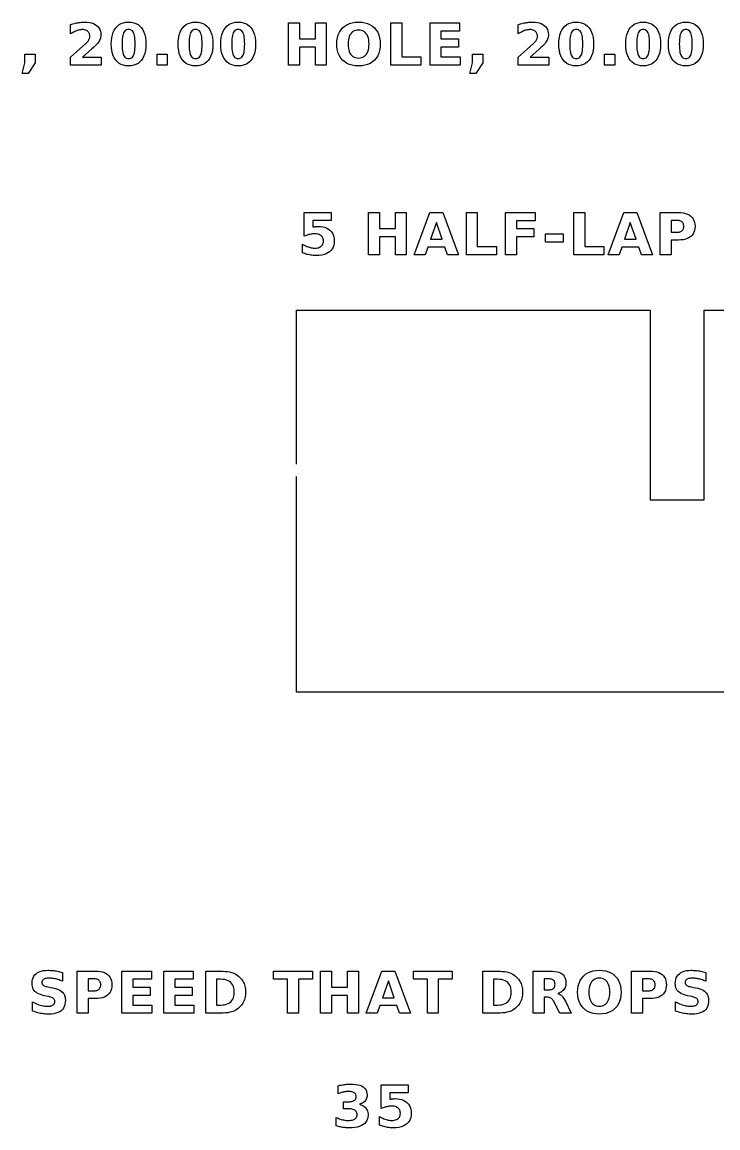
# Model space of a CAD drawing. Header units: millimetres. Extents: x 10 to 256, y 12 to 289.
# Drawn here: x 72.4 to 109.1, y 29 to 87.3 of the extents above; entities that cross this region are included whole.
import ezdxf

# ---------------------------------------------------------------- set-up
doc = ezdxf.new("R2010")
doc.units = ezdxf.units.MM
doc.layers.add('CUT', color=1, linetype='CONTINUOUS')
doc.layers.add('ENGRAVE', color=5, linetype='CONTINUOUS')

msp = doc.modelspace()

# ---------------------------------------------------------------- linework, layer by layer
at = {"layer": 'CUT', "color": 1}
for points in [[(86.925, 63.95), (86.925, 72.075), (105.575, 72.075), (105.575, 62.075), (108.425, 62.075), (108.425, 72.075), (127.075, 72.075), (127.075, 70.9)], [(127.075, 70.25), (127.075, 51.925), (86.925, 51.925), (86.925, 63.3)]]:
    msp.add_lwpolyline(points, dxfattribs=at)
at = {"layer": 'ENGRAVE', "color": 5}
for points in [[(75.8427, 86.1726), (75.8743, 86.205), (75.9027, 86.2372), (75.928, 86.2692), (75.9501, 86.3009), (75.9691, 86.3323), (75.9851, 86.3639), (75.9981, 86.3958), (76.0083, 86.4282), (76.0155, 86.461), (76.0199, 86.4942), (76.0213, 86.5278), (76.0184, 86.5783), (76.0097, 86.6254), (75.9951, 86.6691), (75.9746, 86.7095), (75.9483, 86.7464), (75.9162, 86.7799), (75.8792, 86.8091), (75.8383, 86.833), (75.7936, 86.8515), (75.7451, 86.8648), (75.6927, 86.8728), (75.6364, 86.8754), (75.591, 86.8738), (75.5441, 86.869), (75.4958, 86.861), (75.4461, 86.8499), (75.395, 86.8355), (75.3425, 86.818), (75.2887, 86.7973), (75.2336, 86.7735), (75.1773, 86.7465), (75.1197, 86.7165), (75.0609, 86.6834), (75.0008, 86.6471), (75.0008, 87.1365), (75.0654, 87.157), (75.1296, 87.1759), (75.1937, 87.193), (75.2575, 87.2084), (75.321, 87.2222), (75.3843, 87.2342), (75.4472, 87.2445), (75.5098, 87.2529), (75.5719, 87.2594), (75.6336, 87.2641), (75.6949, 87.2669), (75.7558, 87.2678), (75.8841, 87.2629), (76.0025, 87.2482), (76.1111, 87.2238), (76.2097, 87.1895), (76.2984, 87.1455), (76.3772, 87.0917), (76.4449, 87.0292), (76.5003, 86.959), (76.5434, 86.881), (76.5741, 86.7953), (76.5926, 86.702), (76.5987, 86.6009), (76.5961, 86.5409), (76.5883, 86.4823), (76.5752, 86.425), (76.557, 86.3691), (76.5335, 86.3146), (76.5047, 86.2615), (76.4677, 86.206), (76.419, 86.1447), (76.3589, 86.0774), (76.2873, 86.0042), (76.2041, 85.925), (76.1094, 85.84), (75.6334, 85.4222), (76.6137, 85.4222), (76.6137, 85), (74.9949, 85), (74.9949, 85.4222), (75.808, 86.1399), (75.8427, 86.1726)], [(78.7426, 85.2574), (78.6575, 85.1655), (78.5612, 85.0903), (78.4539, 85.0319), (78.3354, 84.9901), (78.2059, 84.9651), (78.0652, 84.9567), (77.9241, 84.9651), (77.7942, 84.9901), (77.6755, 85.0319), (77.5679, 85.0903), (77.4715, 85.1655), (77.3864, 85.2574), (77.3134, 85.3646), (77.2538, 85.4859), (77.2073, 85.6212), (77.1742, 85.7706), (77.1543, 85.934), (77.1477, 86.1115), (77.1543, 86.2895), (77.1742, 86.4533), (77.2073, 86.6029), (77.2538, 86.7385), (77.3134, 86.8599), (77.3864, 86.9672), (77.4715, 87.059), (77.5679, 87.1342), (77.6755, 87.1926), (77.7942, 87.2344), (77.9241, 87.2594), (78.0652, 87.2678), (78.2059, 87.2594), (78.3354, 87.2344), (78.4539, 87.1926), (78.5612, 87.1342), (78.6575, 87.059), (78.7426, 86.9672), (78.8155, 86.8599), (78.8752, 86.7385), (78.9216, 86.6029), (78.9548, 86.4533), (78.9747, 86.2895), (78.9813, 86.1115), (78.9747, 85.934), (78.9548, 85.7706), (78.9216, 85.6212), (78.8752, 85.4859), (78.8155, 85.3646), (78.7426, 85.2574)], [(82.1887, 85.1655), (82.0925, 85.0903), (81.9851, 85.0319), (81.8667, 84.9901), (81.7371, 84.9651), (81.5965, 84.9567), (81.4554, 84.9651), (81.3254, 84.9901), (81.2067, 85.0319), (81.0992, 85.0903), (81.0028, 85.1655), (80.9176, 85.2574), (80.8447, 85.3646), (80.785, 85.4859), (80.7386, 85.6212), (80.7054, 85.7706), (80.6856, 85.934), (80.6789, 86.1115), (80.6856, 86.2895), (80.7054, 86.4533), (80.7386, 86.6029), (80.785, 86.7385), (80.8447, 86.8599), (80.9176, 86.9672), (81.0028, 87.059), (81.0992, 87.1342), (81.2067, 87.1926), (81.3254, 87.2344), (81.4554, 87.2594), (81.5965, 87.2678), (81.7371, 87.2594), (81.8667, 87.2344), (81.9851, 87.1926), (82.0925, 87.1342), (82.1887, 87.059), (82.2738, 86.9672), (82.3468, 86.8599), (82.4065, 86.7385), (82.4529, 86.6029), (82.486, 86.4533), (82.5059, 86.2895), (82.5126, 86.1115), (82.5059, 85.934), (82.486, 85.7706), (82.4529, 85.6212), (82.4065, 85.4859), (82.3468, 85.3646), (82.2738, 85.2574), (82.1887, 85.1655)], [(84.437, 85.1655), (84.3408, 85.0903), (84.2334, 85.0319), (84.115, 84.9901), (83.9854, 84.9651), (83.8448, 84.9567), (83.7036, 84.9651), (83.5737, 84.9901), (83.455, 85.0319), (83.3474, 85.0903), (83.2511, 85.1655), (83.1659, 85.2574), (83.093, 85.3646), (83.0333, 85.4859), (82.9869, 85.6212), (82.9537, 85.7706), (82.9338, 85.934), (82.9272, 86.1115), (82.9338, 86.2895), (82.9537, 86.4533), (82.9869, 86.6029), (83.0333, 86.7385), (83.093, 86.8599), (83.1659, 86.9672), (83.2511, 87.059), (83.3474, 87.1342), (83.455, 87.1926), (83.5737, 87.2344), (83.7036, 87.2594), (83.8448, 87.2678), (83.9854, 87.2594), (84.115, 87.2344), (84.2334, 87.1926), (84.3408, 87.1342), (84.437, 87.059), (84.5221, 86.9672), (84.5951, 86.8599), (84.6547, 86.7385), (84.7012, 86.6029), (84.7343, 86.4533), (84.7542, 86.2895), (84.7608, 86.1115), (84.7542, 85.934), (84.7343, 85.7706), (84.7012, 85.6212), (84.6547, 85.4859), (84.5951, 85.3646), (84.5221, 85.2574), (84.437, 85.1655)], [(88.492, 85), (87.9176, 85), (87.9176, 85.9444), (87.0702, 85.9444), (87.0702, 85), (86.4958, 85), (86.4958, 87.2275), (87.0702, 87.2275), (87.0702, 86.3786), (87.9176, 86.3786), (87.9176, 87.2275), (88.492, 87.2275), (88.492, 85)], [(91.0342, 86.9604), (91.1272, 86.8515), (91.2033, 86.7295), (91.2625, 86.5945), (91.3048, 86.4465), (91.3301, 86.2855), (91.3386, 86.1115), (91.3301, 85.938), (91.3048, 85.7773), (91.2625, 85.6296), (91.2033, 85.4948), (91.1272, 85.373), (91.0342, 85.2641), (90.9263, 85.1702), (90.8054, 85.0933), (90.6717, 85.0336), (90.525, 84.9909), (90.3653, 84.9653), (90.1927, 84.9567), (90.0206, 84.9653), (89.8613, 84.9909), (89.7148, 85.0336), (89.581, 85.0933), (89.4601, 85.1702), (89.352, 85.2641), (89.2588, 85.373), (89.1825, 85.4948), (89.1232, 85.6296), (89.0808, 85.7773), (89.0554, 85.938), (89.0469, 86.1115), (89.0554, 86.2855), (89.0808, 86.4465), (89.1232, 86.5945), (89.1825, 86.7295), (89.2588, 86.8515), (89.352, 86.9604), (89.4601, 87.0544), (89.581, 87.1312), (89.7148, 87.191), (89.8613, 87.2336), (90.0206, 87.2593), (90.1927, 87.2678), (90.3653, 87.2593), (90.525, 87.2336), (90.6717, 87.191), (90.8054, 87.1312), (90.9263, 87.0544), (91.0342, 86.9604)], [(91.895, 87.2275), (92.4694, 87.2275), (92.4694, 85.4342), (93.4779, 85.4342), (93.4779, 85), (91.895, 85), (91.895, 87.2275)], [(95.4562, 86.3786), (95.4562, 85.9444), (94.5386, 85.9444), (94.5386, 85.4342), (95.5472, 85.4342), (95.5472, 85), (93.9642, 85), (93.9642, 87.2275), (95.5144, 87.2275), (95.5144, 86.7933), (94.5386, 86.7933), (94.5386, 86.3786), (95.4562, 86.3786)], [(99.4517, 86.1726), (99.4833, 86.205), (99.5117, 86.2372), (99.537, 86.2692), (99.5591, 86.3009), (99.5781, 86.3323), (99.5941, 86.3639), (99.6071, 86.3958), (99.6173, 86.4282), (99.6245, 86.461), (99.6289, 86.4942), (99.6303, 86.5278), (99.6274, 86.5783), (99.6187, 86.6254), (99.6041, 86.6691), (99.5836, 86.7095), (99.5573, 86.7464), (99.5252, 86.7799), (99.4882, 86.8091), (99.4473, 86.833), (99.4026, 86.8515), (99.3541, 86.8648), (99.3017, 86.8728), (99.2454, 86.8754), (99.2, 86.8738), (99.1531, 86.869), (99.1048, 86.861), (99.0551, 86.8499), (99.004, 86.8355), (98.9515, 86.818), (98.8977, 86.7973), (98.8426, 86.7735), (98.7863, 86.7465), (98.7287, 86.7165), (98.6699, 86.6834), (98.6098, 86.6471), (98.6098, 87.1365), (98.6744, 87.157), (98.7386, 87.1759), (98.8027, 87.193), (98.8665, 87.2084), (98.93, 87.2222), (98.9933, 87.2342), (99.0562, 87.2445), (99.1188, 87.2529), (99.1809, 87.2594), (99.2426, 87.2641), (99.3039, 87.2669), (99.3648, 87.2678), (99.4931, 87.2629), (99.6115, 87.2482), (99.7201, 87.2238), (99.8187, 87.1895), (99.9074, 87.1455), (99.9862, 87.0917), (100.0539, 87.0292), (100.1093, 86.959), (100.1524, 86.881), (100.1831, 86.7953), (100.2016, 86.702), (100.2077, 86.6009), (100.2051, 86.5409), (100.1973, 86.4823), (100.1842, 86.425), (100.166, 86.3691), (100.1425, 86.3146), (100.1137, 86.2615), (100.0767, 86.206), (100.028, 86.1447), (99.9679, 86.0774), (99.8963, 86.0042), (99.8131, 85.925), (99.7184, 85.84), (99.2424, 85.4222), (100.2227, 85.4222), (100.2227, 85), (98.6039, 85), (98.6039, 85.4222), (99.417, 86.1399), (99.4517, 86.1726)], [(102.2665, 85.1655), (102.1702, 85.0903), (102.0629, 85.0319), (101.9444, 84.9901), (101.8149, 84.9651), (101.6742, 84.9567), (101.5331, 84.9651), (101.4032, 84.9901), (101.2845, 85.0319), (101.1769, 85.0903), (101.0805, 85.1655), (100.9954, 85.2574), (100.9224, 85.3646), (100.8628, 85.4859), (100.8163, 85.6212), (100.7832, 85.7706), (100.7633, 85.934), (100.7567, 86.1115), (100.7633, 86.2895), (100.7832, 86.4533), (100.8163, 86.6029), (100.8628, 86.7385), (100.9224, 86.8599), (100.9954, 86.9672), (101.0805, 87.059), (101.1769, 87.1342), (101.2845, 87.1926), (101.4032, 87.2344), (101.5331, 87.2594), (101.6742, 87.2678), (101.8149, 87.2594), (101.9444, 87.2344), (102.0629, 87.1926), (102.1702, 87.1342), (102.2665, 87.059), (102.3516, 86.9672), (102.4245, 86.8599), (102.4842, 86.7385), (102.5306, 86.6029), (102.5638, 86.4533), (102.5837, 86.2895), (102.5903, 86.1115), (102.5837, 85.934), (102.5638, 85.7706), (102.5306, 85.6212), (102.4842, 85.4859), (102.4245, 85.3646), (102.3516, 85.2574), (102.2665, 85.1655)], [(105.7977, 85.1655), (105.7015, 85.0903), (105.5941, 85.0319), (105.4757, 84.9901), (105.3461, 84.9651), (105.2055, 84.9567), (105.0644, 84.9651), (104.9344, 84.9901), (104.8157, 85.0319), (104.7082, 85.0903), (104.6118, 85.1655), (104.5266, 85.2574), (104.4537, 85.3646), (104.394, 85.4859), (104.3476, 85.6212), (104.3144, 85.7706), (104.2946, 85.934), (104.2879, 86.1115), (104.2946, 86.2895), (104.3144, 86.4533), (104.3476, 86.6029), (104.394, 86.7385), (104.4537, 86.8599), (104.5266, 86.9672), (104.6118, 87.059), (104.7082, 87.1342), (104.8157, 87.1926), (104.9344, 87.2344), (105.0644, 87.2594), (105.2055, 87.2678), (105.3461, 87.2594), (105.4757, 87.2344), (105.5941, 87.1926), (105.7015, 87.1342), (105.7977, 87.059), (105.8828, 86.9672), (105.9558, 86.8599), (106.0155, 86.7385), (106.0619, 86.6029), (106.095, 86.4533), (106.1149, 86.2895), (106.1216, 86.1115), (106.1149, 85.934), (106.095, 85.7706), (106.0619, 85.6212), (106.0155, 85.4859), (105.9558, 85.3646), (105.8828, 85.2574), (105.7977, 85.1655)], [(108.1311, 85.2574), (108.046, 85.1655), (107.9498, 85.0903), (107.8424, 85.0319), (107.724, 84.9901), (107.5944, 84.9651), (107.4538, 84.9567), (107.3126, 84.9651), (107.1827, 84.9901), (107.064, 85.0319), (106.9564, 85.0903), (106.8601, 85.1655), (106.7749, 85.2574), (106.702, 85.3646), (106.6423, 85.4859), (106.5959, 85.6212), (106.5627, 85.7706), (106.5428, 85.934), (106.5362, 86.1115), (106.5428, 86.2895), (106.5627, 86.4533), (106.5959, 86.6029), (106.6423, 86.7385), (106.702, 86.8599), (106.7749, 86.9672), (106.8601, 87.059), (106.9564, 87.1342), (107.064, 87.1926), (107.1827, 87.2344), (107.3126, 87.2594), (107.4538, 87.2678), (107.5944, 87.2594), (107.724, 87.2344), (107.8424, 87.1926), (107.9498, 87.1342), (108.046, 87.059), (108.1311, 86.9672), (108.2041, 86.8599), (108.2637, 86.7385), (108.3102, 86.6029), (108.3433, 86.4533), (108.3632, 86.2895), (108.3698, 86.1115), (108.3632, 85.934), (108.3433, 85.7706), (108.3102, 85.6212), (108.2637, 85.4859), (108.2041, 85.3646), (108.1311, 85.2574)], [(78.3286, 86.7046), (78.2995, 86.7568), (78.2645, 86.7995), (78.2236, 86.8327), (78.1767, 86.8564), (78.1239, 86.8707), (78.0652, 86.8754), (78.0065, 86.8707), (77.9537, 86.8564), (77.9067, 86.8327), (77.8656, 86.7995), (77.8305, 86.7568), (77.8012, 86.7046), (77.777, 86.6408), (77.7572, 86.5633), (77.7418, 86.472), (77.7309, 86.3671), (77.7243, 86.2484), (77.7221, 86.116), (77.7243, 85.9822), (77.7309, 85.8622), (77.7418, 85.7561), (77.7572, 85.6638), (77.777, 85.5853), (77.8012, 85.5207), (77.8305, 85.4678), (77.8656, 85.4245), (77.9067, 85.3909), (77.9537, 85.3669), (78.0065, 85.3524), (78.0652, 85.3476), (78.1235, 85.3524), (78.176, 85.3669), (78.2226, 85.3909), (78.2635, 85.4245), (78.2986, 85.4678), (78.3278, 85.5207), (78.352, 85.5853), (78.3717, 85.6638), (78.3871, 85.7561), (78.3981, 85.8622), (78.4047, 85.9822), (78.4069, 86.116), (78.4047, 86.2484), (78.3982, 86.3671), (78.3873, 86.472), (78.3721, 86.5633), (78.3525, 86.6408), (78.3286, 86.7046)], [(81.8307, 86.7568), (81.7957, 86.7995), (81.7548, 86.8327), (81.708, 86.8564), (81.6552, 86.8707), (81.5965, 86.8754), (81.5378, 86.8707), (81.4849, 86.8564), (81.438, 86.8327), (81.3969, 86.7995), (81.3617, 86.7568), (81.3324, 86.7046), (81.3082, 86.6408), (81.2885, 86.5633), (81.2731, 86.472), (81.2621, 86.3671), (81.2555, 86.2484), (81.2533, 86.116), (81.2555, 85.9822), (81.2621, 85.8622), (81.2731, 85.7561), (81.2885, 85.6638), (81.3082, 85.5853), (81.3324, 85.5207), (81.3617, 85.4678), (81.3969, 85.4245), (81.438, 85.3909), (81.4849, 85.3669), (81.5378, 85.3524), (81.5965, 85.3476), (81.6548, 85.3524), (81.7072, 85.3669), (81.7539, 85.3909), (81.7948, 85.4245), (81.8298, 85.4678), (81.8591, 85.5207), (81.8832, 85.5853), (81.903, 85.6638), (81.9184, 85.7561), (81.9294, 85.8622), (81.9359, 85.9822), (81.9381, 86.116), (81.936, 86.2484), (81.9294, 86.3671), (81.9186, 86.472), (81.9033, 86.5633), (81.8838, 86.6408), (81.8598, 86.7046), (81.8307, 86.7568)], [(84.079, 86.7568), (84.044, 86.7995), (84.0031, 86.8327), (83.9562, 86.8564), (83.9035, 86.8707), (83.8448, 86.8754), (83.786, 86.8707), (83.7332, 86.8564), (83.6862, 86.8327), (83.6452, 86.7995), (83.61, 86.7568), (83.5807, 86.7046), (83.5565, 86.6408), (83.5368, 86.5633), (83.5214, 86.472), (83.5104, 86.3671), (83.5038, 86.2484), (83.5016, 86.116), (83.5038, 85.9822), (83.5104, 85.8622), (83.5214, 85.7561), (83.5368, 85.6638), (83.5565, 85.5853), (83.5807, 85.5207), (83.61, 85.4678), (83.6452, 85.4245), (83.6862, 85.3909), (83.7332, 85.3669), (83.786, 85.3524), (83.8448, 85.3476), (83.903, 85.3524), (83.9555, 85.3669), (84.0022, 85.3909), (84.043, 85.4245), (84.0781, 85.4678), (84.1074, 85.5207), (84.1315, 85.5853), (84.1513, 85.6638), (84.1667, 85.7561), (84.1776, 85.8622), (84.1842, 85.9822), (84.1864, 86.116), (84.1842, 86.2484), (84.1777, 86.3671), (84.1668, 86.472), (84.1516, 86.5633), (84.132, 86.6408), (84.1081, 86.7046), (84.079, 86.7568)], [(89.7854, 86.6576), (89.7412, 86.5885), (89.705, 86.5107), (89.6769, 86.4241), (89.6568, 86.3287), (89.6447, 86.2245), (89.6407, 86.1115), (89.6447, 85.999), (89.6568, 85.8952), (89.6769, 85.8001), (89.705, 85.7137), (89.7412, 85.636), (89.7854, 85.5669), (89.8369, 85.5077), (89.895, 85.4592), (89.9596, 85.4215), (90.0308, 85.3945), (90.1085, 85.3784), (90.1927, 85.373), (90.2775, 85.3784), (90.3555, 85.3945), (90.427, 85.4215), (90.4918, 85.4592), (90.55, 85.5077), (90.6015, 85.5669), (90.6458, 85.636), (90.6819, 85.7137), (90.7101, 85.8001), (90.7302, 85.8952), (90.7422, 85.999), (90.7463, 86.1115), (90.7422, 86.2245), (90.7302, 86.3287), (90.7101, 86.4241), (90.6819, 86.5107), (90.6458, 86.5885), (90.6015, 86.6576), (90.55, 86.7168), (90.4918, 86.7653), (90.427, 86.803), (90.3555, 86.83), (90.2775, 86.8461), (90.1927, 86.8515), (90.1085, 86.8461), (90.0308, 86.83), (89.9596, 86.803), (89.895, 86.7653), (89.8369, 86.7168), (89.7854, 86.6576)], [(101.9085, 86.7568), (101.8735, 86.7995), (101.8326, 86.8327), (101.7857, 86.8564), (101.7329, 86.8707), (101.6742, 86.8754), (101.6155, 86.8707), (101.5627, 86.8564), (101.5157, 86.8327), (101.4746, 86.7995), (101.4395, 86.7568), (101.4102, 86.7046), (101.386, 86.6408), (101.3662, 86.5633), (101.3508, 86.472), (101.3399, 86.3671), (101.3333, 86.2484), (101.3311, 86.116), (101.3333, 85.9822), (101.3399, 85.8622), (101.3508, 85.7561), (101.3662, 85.6638), (101.386, 85.5853), (101.4102, 85.5207), (101.4395, 85.4678), (101.4746, 85.4245), (101.5157, 85.3909), (101.5627, 85.3669), (101.6155, 85.3524), (101.6742, 85.3476), (101.7325, 85.3524), (101.785, 85.3669), (101.8316, 85.3909), (101.8725, 85.4245), (101.9076, 85.4678), (101.9368, 85.5207), (101.961, 85.5853), (101.9807, 85.6638), (101.9961, 85.7561), (102.0071, 85.8622), (102.0137, 85.9822), (102.0159, 86.116), (102.0137, 86.2484), (102.0072, 86.3671), (101.9963, 86.472), (101.9811, 86.5633), (101.9615, 86.6408), (101.9376, 86.7046), (101.9085, 86.7568)], [(105.4397, 86.7568), (105.4047, 86.7995), (105.3638, 86.8327), (105.317, 86.8564), (105.2642, 86.8707), (105.2055, 86.8754), (105.1468, 86.8707), (105.0939, 86.8564), (105.047, 86.8327), (105.0059, 86.7995), (104.9707, 86.7568), (104.9414, 86.7046), (104.9172, 86.6408), (104.8975, 86.5633), (104.8821, 86.472), (104.8711, 86.3671), (104.8645, 86.2484), (104.8623, 86.116), (104.8645, 85.9822), (104.8711, 85.8622), (104.8821, 85.7561), (104.8975, 85.6638), (104.9172, 85.5853), (104.9414, 85.5207), (104.9707, 85.4678), (105.0059, 85.4245), (105.047, 85.3909), (105.0939, 85.3669), (105.1468, 85.3524), (105.2055, 85.3476), (105.2638, 85.3524), (105.3162, 85.3669), (105.3629, 85.3909), (105.4038, 85.4245), (105.4388, 85.4678), (105.4681, 85.5207), (105.4922, 85.5853), (105.512, 85.6638), (105.5274, 85.7561), (105.5384, 85.8622), (105.5449, 85.9822), (105.5471, 86.116), (105.545, 86.2484), (105.5384, 86.3671), (105.5276, 86.472), (105.5123, 86.5633), (105.4928, 86.6408), (105.4688, 86.7046), (105.4397, 86.7568)], [(107.7171, 86.7046), (107.688, 86.7568), (107.653, 86.7995), (107.6121, 86.8327), (107.5652, 86.8564), (107.5125, 86.8707), (107.4538, 86.8754), (107.395, 86.8707), (107.3422, 86.8564), (107.2952, 86.8327), (107.2542, 86.7995), (107.219, 86.7568), (107.1897, 86.7046), (107.1655, 86.6408), (107.1458, 86.5633), (107.1304, 86.472), (107.1194, 86.3671), (107.1128, 86.2484), (107.1106, 86.116), (107.1128, 85.9822), (107.1194, 85.8622), (107.1304, 85.7561), (107.1458, 85.6638), (107.1655, 85.5853), (107.1897, 85.5207), (107.219, 85.4678), (107.2542, 85.4245), (107.2952, 85.3909), (107.3422, 85.3669), (107.395, 85.3524), (107.4538, 85.3476), (107.512, 85.3524), (107.5645, 85.3669), (107.6112, 85.3909), (107.652, 85.4245), (107.6871, 85.4678), (107.7164, 85.5207), (107.7405, 85.5853), (107.7603, 85.6638), (107.7757, 85.7561), (107.7866, 85.8622), (107.7932, 85.9822), (107.7954, 86.116), (107.7933, 86.2484), (107.7867, 86.3671), (107.7758, 86.472), (107.7606, 86.5633), (107.741, 86.6408), (107.7171, 86.7046)], [(72.596, 85.5774), (73.1331, 85.5774), (73.1331, 85.1223), (72.7646, 84.5658), (72.4468, 84.5658), (72.596, 85.1223), (72.596, 85.5774)], [(80.0987, 85), (79.5616, 85), (79.5616, 85.5774), (80.0987, 85.5774), (80.0987, 85)], [(96.205, 85.1223), (96.205, 85.5774), (96.7421, 85.5774), (96.7421, 85.1223), (96.3736, 84.5658), (96.0558, 84.5658), (96.205, 85.1223)], [(103.7077, 85), (103.1706, 85), (103.1706, 85.5774), (103.7077, 85.5774), (103.7077, 85)], [(87.7818, 76.4606), (87.8037, 76.4664), (87.8256, 76.4717), (87.8476, 76.4765), (87.8697, 76.4809), (87.8917, 76.4848), (87.9138, 76.4882), (87.9361, 76.4912), (87.9587, 76.4936), (87.9815, 76.4955), (88.0047, 76.4969), (88.0281, 76.4977), (88.0518, 76.4979), (88.1826, 76.4923), (88.3033, 76.4753), (88.414, 76.447), (88.5147, 76.4074), (88.6053, 76.3565), (88.6859, 76.2943), (88.7552, 76.2219), (88.8119, 76.1407), (88.856, 76.0505), (88.8875, 75.9515), (88.9064, 75.8435), (88.9127, 75.7266), (88.9058, 75.6106), (88.8853, 75.5033), (88.851, 75.4047), (88.803, 75.3148), (88.7412, 75.2336), (88.6658, 75.1611), (88.5782, 75.0987), (88.4799, 75.0476), (88.3709, 75.0078), (88.2513, 74.9794), (88.1211, 74.9624), (87.9802, 74.9567), (87.9172, 74.9577), (87.8543, 74.9608), (87.7917, 74.9659), (87.7292, 74.973), (87.667, 74.9821), (87.605, 74.9933), (87.5431, 75.0065), (87.4814, 75.0219), (87.4198, 75.0394), (87.3583, 75.0589), (87.297, 75.0806), (87.2357, 75.1044), (87.2357, 75.5565), (87.2959, 75.5231), (87.355, 75.4927), (87.4131, 75.4651), (87.4701, 75.4405), (87.5261, 75.4187), (87.5811, 75.3998), (87.6351, 75.3839), (87.688, 75.3708), (87.7398, 75.3607), (87.7907, 75.3534), (87.8405, 75.3491), (87.8892, 75.3476), (87.9564, 75.3505), (88.0186, 75.359), (88.0759, 75.3732), (88.1283, 75.3931), (88.1757, 75.4186), (88.2182, 75.4498), (88.2549, 75.4859), (88.2849, 75.526), (88.3083, 75.5701), (88.325, 75.6183), (88.335, 75.6704), (88.3383, 75.7266), (88.335, 75.7832), (88.325, 75.8357), (88.3083, 75.884), (88.2849, 75.9282), (88.2549, 75.9682), (88.2182, 76.0041), (88.1757, 76.0351), (88.1283, 76.0605), (88.0759, 76.0802), (88.0186, 76.0943), (87.9564, 76.1027), (87.8892, 76.1056), (87.8475, 76.1047), (87.8048, 76.102), (87.7613, 76.0975), (87.7168, 76.0913), (87.6714, 76.0833), (87.6251, 76.0735), (87.5778, 76.0618), (87.5293, 76.0482), (87.4797, 76.0326), (87.4289, 76.0151), (87.3769, 75.9957), (87.3238, 75.9743), (87.3238, 77.2275), (88.7516, 77.2275), (88.7516, 76.8053), (87.7818, 76.8053), (87.7818, 76.4606)], [(92.1366, 77.2275), (92.711, 77.2275), (92.711, 75), (92.1366, 75), (92.1366, 75.9444), (91.2892, 75.9444), (91.2892, 75), (90.7148, 75), (90.7148, 77.2275), (91.2892, 77.2275), (91.2892, 76.3786), (92.1366, 76.3786), (92.1366, 77.2275)], [(94.6385, 77.2275), (95.4636, 75), (94.8862, 75), (94.746, 75.4058), (93.8478, 75.4058), (93.706, 75), (93.1287, 75), (93.9537, 77.2275), (94.6385, 77.2275)], [(97.4642, 75), (95.8812, 75), (95.8812, 77.2275), (96.4556, 77.2275), (96.4556, 75.4342), (97.4642, 75.4342), (97.4642, 75)], [(98.5249, 76.3786), (99.4424, 76.3786), (99.4424, 75.9444), (98.5249, 75.9444), (98.5249, 75), (97.9505, 75), (97.9505, 77.2275), (99.5006, 77.2275), (99.5006, 76.7933), (98.5249, 76.7933), (98.5249, 76.3786)], [(101.5504, 75), (101.5504, 77.2275), (102.1248, 77.2275), (102.1248, 75.4342), (103.1333, 75.4342), (103.1333, 75), (101.5504, 75)], [(105.689, 75), (105.1116, 75), (104.9713, 75.4058), (104.0732, 75.4058), (103.9314, 75), (103.354, 75), (104.1791, 77.2275), (104.8639, 77.2275), (105.689, 75)], [(107.539, 77.1436), (107.6314, 77.0964), (107.7127, 77.0388), (107.7822, 76.9714), (107.8391, 76.8951), (107.8833, 76.8099), (107.9149, 76.7158), (107.9339, 76.6128), (107.9402, 76.5009), (107.9339, 76.3885), (107.9149, 76.2852), (107.8833, 76.1908), (107.8391, 76.1054), (107.7822, 76.029), (107.7127, 75.9616), (107.6314, 75.9039), (107.539, 75.8567), (107.4358, 75.82), (107.3215, 75.7938), (107.1962, 75.7781), (107.06, 75.7728), (106.681, 75.7728), (106.681, 75), (106.1066, 75), (106.1066, 77.2275), (107.06, 77.2275), (107.1962, 77.2223), (107.3215, 77.2065), (107.4358, 77.1803), (107.539, 77.1436)], [(94.2969, 76.7053), (93.991, 75.8191), (94.6012, 75.8191), (94.2969, 76.7053)], [(104.2164, 75.8191), (104.8266, 75.8191), (104.5222, 76.7053), (104.2164, 75.8191)], [(107.1469, 76.2094), (107.1878, 76.2252), (107.2245, 76.2456), (107.2569, 76.2704), (107.2847, 76.2994), (107.3075, 76.3322), (107.3252, 76.3687), (107.3378, 76.409), (107.3454, 76.4531), (107.3479, 76.5009), (107.3454, 76.5487), (107.3378, 76.5928), (107.3252, 76.633), (107.3075, 76.6693), (107.2847, 76.7019), (107.2569, 76.7307), (107.2245, 76.7553), (107.1878, 76.7754), (107.1469, 76.7911), (107.1017, 76.8023), (107.0524, 76.809), (106.9988, 76.8113), (106.681, 76.8113), (106.681, 76.1891), (106.9988, 76.1891), (107.0524, 76.1914), (107.1017, 76.1981), (107.1469, 76.2094)], [(100.0451, 76.0966), (100.982, 76.0966), (100.982, 75.6624), (100.0451, 75.6624), (100.0451, 76.0966)], [(74.2807, 36.7947), (74.2223, 36.8098), (74.1646, 36.8225), (74.1081, 36.833), (74.0526, 36.8411), (73.9981, 36.8469), (73.9448, 36.8504), (73.8925, 36.8515), (73.8269, 36.85), (73.7672, 36.8452), (73.7135, 36.8374), (73.6658, 36.8263), (73.624, 36.8122), (73.5882, 36.7948), (73.5581, 36.7742), (73.5335, 36.7501), (73.5143, 36.7225), (73.5007, 36.6914), (73.4924, 36.6568), (73.4897, 36.6188), (73.4916, 36.59), (73.4971, 36.5635), (73.5063, 36.5392), (73.5192, 36.517), (73.5358, 36.497), (73.5561, 36.4793), (73.5812, 36.463), (73.6124, 36.4475), (73.6495, 36.4329), (73.6927, 36.4189), (73.7419, 36.4058), (73.7971, 36.3935), (74.0417, 36.3443), (74.1596, 36.3172), (74.2655, 36.2859), (74.3595, 36.2503), (74.4416, 36.2103), (74.5117, 36.1661), (74.5699, 36.1175), (74.6178, 36.0632), (74.6569, 36.0018), (74.6874, 35.9332), (74.7092, 35.8576), (74.7222, 35.7747), (74.7266, 35.6848), (74.7205, 35.5672), (74.7023, 35.4601), (74.6719, 35.3635), (74.6294, 35.2773), (74.5748, 35.2017), (74.508, 35.1365), (74.4287, 35.0816), (74.3367, 35.0366), (74.2318, 35.0017), (74.1141, 34.9767), (73.9836, 34.9617), (73.8403, 34.9567), (73.7697, 34.9579), (73.6989, 34.9612), (73.6281, 34.9668), (73.5572, 34.9746), (73.4862, 34.9847), (73.4151, 34.997), (73.344, 35.0115), (73.2729, 35.0282), (73.2018, 35.047), (73.1306, 35.068), (73.0595, 35.0911), (72.9884, 35.1164), (72.9884, 35.6013), (73.0591, 35.565), (73.1291, 35.5319), (73.1982, 35.5019), (73.2666, 35.4749), (73.3342, 35.4511), (73.4009, 35.4304), (73.4669, 35.4129), (73.5322, 35.3985), (73.5966, 35.3874), (73.6602, 35.3794), (73.7231, 35.3746), (73.7851, 35.373), (73.8453, 35.3747), (73.9007, 35.38), (73.9511, 35.3887), (73.9967, 35.4008), (74.0373, 35.4165), (74.0731, 35.4357), (74.1036, 35.458), (74.1286, 35.4834), (74.148, 35.5117), (74.1619, 35.5431), (74.1703, 35.5774), (74.173, 35.6147), (74.1712, 35.6482), (74.1655, 35.679), (74.1561, 35.7072), (74.1429, 35.7327), (74.1259, 35.7556), (74.1052, 35.7758), (74.0788, 35.7944), (74.0449, 35.8123), (74.0035, 35.8295), (73.9546, 35.8461), (73.8982, 35.862), (73.8344, 35.8773), (73.6121, 35.9265), (73.5056, 35.9527), (73.4092, 35.9837), (73.3228, 36.0194), (73.2464, 36.0598), (73.1799, 36.1049), (73.1234, 36.1548), (73.0763, 36.21), (73.0376, 36.2713), (73.0076, 36.3387), (72.9862, 36.4121), (72.9733, 36.4915), (72.969, 36.577), (72.975, 36.6836), (72.9929, 36.7817), (73.0227, 36.8713), (73.0645, 36.9523), (73.1182, 37.0248), (73.1839, 37.0888), (73.2607, 37.1435), (73.348, 37.1882), (73.4457, 37.223), (73.5539, 37.2479), (73.6725, 37.2628), (73.8015, 37.2678), (73.863, 37.267), (73.925, 37.2647), (73.9877, 37.2609), (74.0509, 37.2555), (74.1146, 37.2486), (74.179, 37.2402), (74.244, 37.2302), (74.3098, 37.2187), (74.3763, 37.2057), (74.4436, 37.1911), (74.5116, 37.175), (74.5803, 37.1574), (74.5803, 36.6859), (74.5194, 36.7122), (74.459, 36.7362), (74.3991, 36.7579), (74.3396, 36.7774), (74.2807, 36.7947)], [(76.9592, 37.0388), (77.0287, 36.9714), (77.0856, 36.8951), (77.1298, 36.8099), (77.1614, 36.7158), (77.1804, 36.6128), (77.1867, 36.5009), (77.1804, 36.3885), (77.1614, 36.2852), (77.1298, 36.1908), (77.0856, 36.1054), (77.0287, 36.029), (76.9592, 35.9616), (76.8778, 35.9039), (76.7855, 35.8567), (76.6822, 35.82), (76.5679, 35.7938), (76.4427, 35.7781), (76.3064, 35.7728), (75.9275, 35.7728), (75.9275, 35), (75.3531, 35), (75.3531, 37.2275), (76.3064, 37.2275), (76.4427, 37.2223), (76.5679, 37.2065), (76.6822, 37.1803), (76.7855, 37.1436), (76.8778, 37.0964), (76.9592, 37.0388)], [(76.4709, 36.2456), (76.5034, 36.2704), (76.5312, 36.2994), (76.5539, 36.3322), (76.5716, 36.3687), (76.5843, 36.409), (76.5919, 36.4531), (76.5944, 36.5009), (76.5919, 36.5487), (76.5843, 36.5928), (76.5716, 36.633), (76.5539, 36.6693), (76.5312, 36.7019), (76.5034, 36.7307), (76.4709, 36.7553), (76.4342, 36.7754), (76.3933, 36.7911), (76.3482, 36.8023), (76.2989, 36.809), (76.2453, 36.8113), (75.9275, 36.8113), (75.9275, 36.1891), (76.2453, 36.1891), (76.2989, 36.1914), (76.3482, 36.1981), (76.3933, 36.2094), (76.4342, 36.2252), (76.4709, 36.2456)], [(79.2067, 36.3786), (79.2067, 35.9444), (78.2891, 35.9444), (78.2891, 35.4342), (79.2977, 35.4342), (79.2977, 35), (77.7147, 35), (77.7147, 37.2275), (79.2649, 37.2275), (79.2649, 36.7933), (78.2891, 36.7933), (78.2891, 36.3786), (79.2067, 36.3786)], [(81.4162, 35.9444), (80.4986, 35.9444), (80.4986, 35.4342), (81.5072, 35.4342), (81.5072, 35), (79.9242, 35), (79.9242, 37.2275), (81.4744, 37.2275), (81.4744, 36.7933), (80.4986, 36.7933), (80.4986, 36.3786), (81.4162, 36.3786), (81.4162, 35.9444)], [(83.4951, 37.1552), (83.576, 37.1282), (83.6529, 37.0957), (83.7258, 37.0576), (83.7949, 37.0139), (83.8599, 36.9646), (83.9211, 36.9097), (83.9711, 36.8582), (84.0166, 36.8041), (84.0576, 36.7475), (84.0942, 36.6882), (84.1262, 36.6265), (84.1538, 36.5621), (84.1771, 36.495), (84.1961, 36.425), (84.2109, 36.3521), (84.2215, 36.2763), (84.2278, 36.1976), (84.2299, 36.116), (84.2278, 36.0335), (84.2215, 35.9539), (84.2109, 35.8775), (84.1961, 35.804), (84.1771, 35.7336), (84.1538, 35.6662), (84.1262, 35.6016), (84.0942, 35.5396), (84.0576, 35.4802), (84.0166, 35.4235), (83.9711, 35.3693), (83.9211, 35.3178), (83.8594, 35.2629), (83.7938, 35.2136), (83.7242, 35.1699), (83.6505, 35.1318), (83.573, 35.0993), (83.4914, 35.0724), (83.4009, 35.0503), (83.2965, 35.0322), (83.1781, 35.0181), (83.0458, 35.008), (82.8996, 35.002), (82.7395, 35), (82.1337, 35), (82.1337, 37.2275), (82.7395, 37.2275), (82.9014, 37.2255), (83.0489, 37.2195), (83.182, 37.2094), (83.3008, 37.1954), (83.4051, 37.1773), (83.4951, 37.1552)], [(83.3853, 35.5554), (83.4519, 35.6087), (83.5086, 35.6713), (83.5551, 35.7427), (83.5912, 35.8228), (83.617, 35.9118), (83.6325, 36.0095), (83.6376, 36.116), (83.6325, 36.222), (83.6171, 36.3192), (83.5914, 36.4077), (83.5554, 36.4873), (83.5091, 36.5582), (83.4526, 36.6203), (83.3863, 36.6732), (83.3105, 36.7164), (83.2255, 36.7501), (83.131, 36.7741), (83.0272, 36.7885), (82.914, 36.7933), (82.7081, 36.7933), (82.7081, 35.4342), (82.914, 35.4342), (83.0268, 35.439), (83.1303, 35.4536), (83.2245, 35.4778), (83.3096, 35.5117), (83.3853, 35.5554)], [(86.4527, 35), (86.4527, 36.7933), (85.7127, 36.7933), (85.7127, 37.2275), (87.7657, 37.2275), (87.7657, 36.7933), (87.0271, 36.7933), (87.0271, 35), (86.4527, 35)], [(90.181, 35), (89.6066, 35), (89.6066, 35.9444), (88.7592, 35.9444), (88.7592, 35), (88.1848, 35), (88.1848, 37.2275), (88.7592, 37.2275), (88.7592, 36.3786), (89.6066, 36.3786), (89.6066, 37.2275), (90.181, 37.2275), (90.181, 35)], [(92.3562, 35), (92.216, 35.4058), (91.3178, 35.4058), (91.1761, 35), (90.5987, 35), (91.4237, 37.2275), (92.1086, 37.2275), (92.9336, 35), (92.3562, 35)], [(93.8257, 35), (93.8257, 36.7933), (93.0857, 36.7933), (93.0857, 37.2275), (95.1386, 37.2275), (95.1386, 36.7933), (94.4001, 36.7933), (94.4001, 35), (93.8257, 35)], [(98.1052, 37.1552), (98.186, 37.1282), (98.2629, 37.0957), (98.3359, 37.0576), (98.4049, 37.0139), (98.47, 36.9646), (98.5311, 36.9097), (98.5811, 36.8582), (98.6266, 36.8041), (98.6676, 36.7475), (98.7042, 36.6882), (98.7363, 36.6265), (98.7639, 36.5621), (98.7871, 36.495), (98.8061, 36.425), (98.8209, 36.3521), (98.8315, 36.2763), (98.8378, 36.1976), (98.84, 36.116), (98.8378, 36.0335), (98.8315, 35.9539), (98.8209, 35.8775), (98.8061, 35.804), (98.7871, 35.7336), (98.7639, 35.6662), (98.7363, 35.6016), (98.7042, 35.5396), (98.6676, 35.4802), (98.6266, 35.4235), (98.5811, 35.3693), (98.5311, 35.3178), (98.4695, 35.2629), (98.4038, 35.2136), (98.3342, 35.1699), (98.2606, 35.1318), (98.183, 35.0993), (98.1014, 35.0724), (98.0109, 35.0503), (97.9065, 35.0322), (97.7881, 35.0181), (97.6558, 35.008), (97.5096, 35.002), (97.3495, 35), (96.7437, 35), (96.7437, 37.2275), (97.3495, 37.2275), (97.5114, 37.2255), (97.6589, 37.2195), (97.792, 37.2094), (97.9108, 37.1954), (98.0152, 37.1773), (98.1052, 37.1552)], [(97.9954, 35.5554), (98.0619, 35.6087), (98.1187, 35.6713), (98.1651, 35.7427), (98.2012, 35.8228), (98.227, 35.9118), (98.2425, 36.0095), (98.2477, 36.116), (98.2425, 36.222), (98.2271, 36.3192), (98.2014, 36.4077), (98.1654, 36.4873), (98.1192, 36.5582), (98.0626, 36.6203), (97.9963, 36.6732), (97.9206, 36.7164), (97.8355, 36.7501), (97.741, 36.7741), (97.6372, 36.7885), (97.524, 36.7933), (97.3182, 36.7933), (97.3182, 35.4342), (97.524, 35.4342), (97.6368, 35.439), (97.7403, 35.4536), (97.8346, 35.4778), (97.9196, 35.5117), (97.9954, 35.5554)], [(100.661, 37.1906), (100.762, 37.1619), (100.85, 37.1249), (100.9249, 37.0798), (100.9876, 37.0258), (101.0388, 36.9623), (101.0787, 36.8892), (101.1072, 36.8066), (101.1243, 36.7145), (101.13, 36.6128), (101.1271, 36.5414), (101.1182, 36.4744), (101.1033, 36.4118), (101.0826, 36.3535), (101.0559, 36.2997), (101.0233, 36.2503), (100.9848, 36.2051), (100.9402, 36.1641), (100.8896, 36.1272), (100.833, 36.0944), (100.7704, 36.0658), (100.7018, 36.0414), (100.7404, 36.0306), (100.7777, 36.0159), (100.8135, 35.9976), (100.848, 35.9754), (100.8812, 35.9495), (100.9129, 35.9198), (100.9441, 35.8855), (100.9754, 35.8458), (101.0067, 35.8006), (101.0383, 35.75), (101.0699, 35.694), (101.1017, 35.6326), (101.4135, 35), (100.8018, 35), (100.5302, 35.5535), (100.5028, 35.6063), (100.4753, 35.6532), (100.4476, 35.6941), (100.4198, 35.7292), (100.3919, 35.7585), (100.3639, 35.7818), (100.3342, 35.8005), (100.3015, 35.8158), (100.2656, 35.8277), (100.2266, 35.8362), (100.1845, 35.8413), (100.1394, 35.843), (99.9767, 35.843), (99.9767, 35), (99.4023, 35), (99.4023, 37.2275), (100.2796, 37.2275), (100.4198, 37.2234), (100.5469, 37.2111), (100.661, 37.1906)], [(100.5012, 36.3317), (100.5208, 36.3613), (100.536, 36.3957), (100.5469, 36.4349), (100.5534, 36.479), (100.5556, 36.5278), (100.5534, 36.5761), (100.5469, 36.6196), (100.536, 36.6583), (100.5208, 36.6922), (100.5012, 36.7213), (100.4773, 36.7456), (100.4483, 36.7657), (100.4137, 36.7821), (100.3734, 36.7948), (100.3274, 36.804), (100.2758, 36.8094), (100.2184, 36.8113), (99.9767, 36.8113), (99.9767, 36.2398), (100.2184, 36.2398), (100.2758, 36.2417), (100.3274, 36.2473), (100.3734, 36.2566), (100.4137, 36.2697), (100.4483, 36.2865), (100.4773, 36.307), (100.5012, 36.3317)], [(103.7364, 36.9604), (103.8294, 36.8515), (103.9055, 36.7295), (103.9646, 36.5945), (104.0069, 36.4465), (104.0323, 36.2855), (104.0407, 36.1115), (104.0323, 35.938), (104.0069, 35.7773), (103.9646, 35.6296), (103.9055, 35.4948), (103.8294, 35.373), (103.7364, 35.2641), (103.6285, 35.1702), (103.5076, 35.0933), (103.3738, 35.0336), (103.2271, 34.9909), (103.0675, 34.9653), (102.8949, 34.9567), (102.7228, 34.9653), (102.5634, 34.9909), (102.4169, 35.0336), (102.2832, 35.0933), (102.1623, 35.1702), (102.0542, 35.2641), (101.9609, 35.373), (101.8847, 35.4948), (101.8253, 35.6296), (101.783, 35.7773), (101.7575, 35.938), (101.7491, 36.1115), (101.7575, 36.2855), (101.783, 36.4465), (101.8253, 36.5945), (101.8847, 36.7295), (101.9609, 36.8515), (102.0542, 36.9604), (102.1623, 37.0544), (102.2832, 37.1312), (102.4169, 37.191), (102.5634, 37.2336), (102.7228, 37.2593), (102.8949, 37.2678), (103.0675, 37.2593), (103.2271, 37.2336), (103.3738, 37.191), (103.5076, 37.1312), (103.6285, 37.0544), (103.7364, 36.9604)], [(102.4876, 36.6576), (102.4434, 36.5885), (102.4072, 36.5107), (102.3791, 36.4241), (102.359, 36.3287), (102.3469, 36.2245), (102.3429, 36.1115), (102.3469, 35.999), (102.359, 35.8952), (102.3791, 35.8001), (102.4072, 35.7137), (102.4434, 35.636), (102.4876, 35.5669), (102.5391, 35.5077), (102.5972, 35.4592), (102.6618, 35.4215), (102.7329, 35.3945), (102.8106, 35.3784), (102.8949, 35.373), (102.9796, 35.3784), (103.0577, 35.3945), (103.1291, 35.4215), (103.194, 35.4592), (103.2521, 35.5077), (103.3037, 35.5669), (103.3479, 35.636), (103.3841, 35.7137), (103.4122, 35.8001), (103.4323, 35.8952), (103.4444, 35.999), (103.4484, 36.1115), (103.4444, 36.2245), (103.4323, 36.3287), (103.4122, 36.4241), (103.3841, 36.5107), (103.3479, 36.5885), (103.3037, 36.6576), (103.2521, 36.7168), (103.194, 36.7653), (103.1291, 36.803), (103.0577, 36.83), (102.9796, 36.8461), (102.8949, 36.8515), (102.8106, 36.8461), (102.7329, 36.83), (102.6618, 36.803), (102.5972, 36.7653), (102.5391, 36.7168), (102.4876, 36.6576)], [(106.2032, 37.0388), (106.2727, 36.9714), (106.3296, 36.8951), (106.3739, 36.8099), (106.4055, 36.7158), (106.4244, 36.6128), (106.4308, 36.5009), (106.4244, 36.3885), (106.4055, 36.2852), (106.3739, 36.1908), (106.3296, 36.1054), (106.2727, 36.029), (106.2032, 35.9616), (106.1219, 35.9039), (106.0296, 35.8567), (105.9263, 35.82), (105.812, 35.7938), (105.6867, 35.7781), (105.5505, 35.7728), (105.1715, 35.7728), (105.1715, 35), (104.5971, 35), (104.5971, 37.2275), (105.5505, 37.2275), (105.6867, 37.2223), (105.812, 37.2065), (105.9263, 37.1803), (106.0296, 37.1436), (106.1219, 37.0964), (106.2032, 37.0388)], [(105.715, 36.2456), (105.7474, 36.2704), (105.7752, 36.2994), (105.798, 36.3322), (105.8157, 36.3687), (105.8283, 36.409), (105.8359, 36.4531), (105.8384, 36.5009), (105.8359, 36.5487), (105.8283, 36.5928), (105.8157, 36.633), (105.798, 36.6693), (105.7752, 36.7019), (105.7474, 36.7307), (105.715, 36.7553), (105.6783, 36.7754), (105.6374, 36.7911), (105.5923, 36.8023), (105.5429, 36.809), (105.4893, 36.8113), (105.1715, 36.8113), (105.1715, 36.1891), (105.4893, 36.1891), (105.5429, 36.1914), (105.5923, 36.1981), (105.6374, 36.2094), (105.6783, 36.2252), (105.715, 36.2456)], [(108.2093, 36.7947), (108.1509, 36.8098), (108.0932, 36.8225), (108.0367, 36.833), (107.9812, 36.8411), (107.9267, 36.8469), (107.8734, 36.8504), (107.8211, 36.8515), (107.7555, 36.85), (107.6958, 36.8452), (107.6421, 36.8374), (107.5944, 36.8263), (107.5526, 36.8122), (107.5168, 36.7948), (107.4867, 36.7742), (107.4621, 36.7501), (107.4429, 36.7225), (107.4293, 36.6914), (107.4211, 36.6568), (107.4183, 36.6188), (107.4202, 36.59), (107.4257, 36.5635), (107.4349, 36.5392), (107.4478, 36.517), (107.4644, 36.497), (107.4847, 36.4793), (107.5098, 36.463), (107.541, 36.4475), (107.5781, 36.4329), (107.6213, 36.4189), (107.6705, 36.4058), (107.7257, 36.3935), (107.9703, 36.3443), (108.0882, 36.3172), (108.1941, 36.2859), (108.2881, 36.2503), (108.3702, 36.2103), (108.4403, 36.1661), (108.4985, 36.1175), (108.5464, 36.0632), (108.5855, 36.0018), (108.616, 35.9332), (108.6378, 35.8576), (108.6508, 35.7747), (108.6552, 35.6848), (108.6491, 35.5672), (108.6309, 35.4601), (108.6005, 35.3635), (108.558, 35.2773), (108.5034, 35.2017), (108.4366, 35.1365), (108.3573, 35.0816), (108.2653, 35.0366), (108.1604, 35.0017), (108.0427, 34.9767), (107.9122, 34.9617), (107.7689, 34.9567), (107.6983, 34.9579), (107.6275, 34.9612), (107.5567, 34.9668), (107.4858, 34.9746), (107.4148, 34.9847), (107.3437, 34.997), (107.2726, 35.0115), (107.2015, 35.0282), (107.1304, 35.047), (107.0592, 35.068), (106.9881, 35.0911), (106.917, 35.1164), (106.917, 35.6013), (106.9877, 35.565), (107.0577, 35.5319), (107.1268, 35.5019), (107.1952, 35.4749), (107.2628, 35.4511), (107.3295, 35.4304), (107.3955, 35.4129), (107.4608, 35.3985), (107.5252, 35.3874), (107.5888, 35.3794), (107.6517, 35.3746), (107.7137, 35.373), (107.7739, 35.3747), (107.8293, 35.38), (107.8797, 35.3887), (107.9253, 35.4008), (107.9659, 35.4165), (108.0017, 35.4357), (108.0322, 35.458), (108.0572, 35.4834), (108.0766, 35.5117), (108.0905, 35.5431), (108.0989, 35.5774), (108.1016, 35.6147), (108.0998, 35.6482), (108.0941, 35.679), (108.0847, 35.7072), (108.0715, 35.7327), (108.0545, 35.7556), (108.0338, 35.7758), (108.0074, 35.7944), (107.9735, 35.8123), (107.9321, 35.8295), (107.8832, 35.8461), (107.8268, 35.862), (107.763, 35.8773), (107.5407, 35.9265), (107.4343, 35.9527), (107.3378, 35.9837), (107.2514, 36.0194), (107.175, 36.0598), (107.1085, 36.1049), (107.052, 36.1548), (107.0049, 36.21), (106.9662, 36.2713), (106.9362, 36.3387), (106.9148, 36.4121), (106.9019, 36.4915), (106.8976, 36.577), (106.9036, 36.6836), (106.9215, 36.7817), (106.9513, 36.8713), (106.9931, 36.9523), (107.0468, 37.0248), (107.1125, 37.0888), (107.1893, 37.1435), (107.2766, 37.1882), (107.3743, 37.223), (107.4825, 37.2479), (107.6011, 37.2628), (107.7301, 37.2678), (107.7916, 37.267), (107.8536, 37.2647), (107.9163, 37.2609), (107.9795, 37.2555), (108.0432, 37.2486), (108.1076, 37.2402), (108.1726, 37.2302), (108.2384, 37.2187), (108.3049, 37.2057), (108.3722, 37.1911), (108.4402, 37.175), (108.5089, 37.1574), (108.5089, 36.6859), (108.448, 36.7122), (108.3876, 36.7362), (108.3277, 36.7579), (108.2682, 36.7774), (108.2093, 36.7947)], [(92.0713, 35.8191), (91.7669, 36.7053), (91.461, 35.8191), (92.0713, 35.8191)], [(90.3083, 30.1793), (90.3743, 30.1527), (90.4344, 30.1214), (90.4885, 30.0853), (90.5365, 30.0445), (90.5786, 29.9989), (90.6144, 29.9487), (90.6436, 29.8942), (90.6664, 29.8353), (90.6827, 29.7721), (90.6924, 29.7045), (90.6957, 29.6326), (90.6887, 29.5266), (90.6675, 29.4294), (90.6323, 29.3411), (90.583, 29.2616), (90.5196, 29.1909), (90.4421, 29.1291), (90.3511, 29.0764), (90.2471, 29.0333), (90.1302, 28.9998), (90.0004, 28.9759), (89.8577, 28.9615), (89.702, 28.9567), (89.6448, 28.9575), (89.5876, 28.9598), (89.5303, 28.9636), (89.4729, 28.969), (89.4156, 28.9759), (89.3581, 28.9843), (89.3008, 28.9943), (89.2437, 29.0058), (89.1868, 29.0188), (89.13, 29.0334), (89.0735, 29.0495), (89.0172, 29.0671), (89.0172, 29.5103), (89.0709, 29.4845), (89.1244, 29.4609), (89.1778, 29.4396), (89.2311, 29.4204), (89.2842, 29.4034), (89.3373, 29.3887), (89.3901, 29.3761), (89.4426, 29.3659), (89.4948, 29.3579), (89.5468, 29.3522), (89.5985, 29.3488), (89.6498, 29.3476), (89.723, 29.3498), (89.7902, 29.3564), (89.8514, 29.3674), (89.9068, 29.3828), (89.9562, 29.4025), (89.9997, 29.4267), (90.0368, 29.455), (90.0672, 29.487), (90.0909, 29.5229), (90.1078, 29.5626), (90.1179, 29.6062), (90.1213, 29.6535), (90.1178, 29.7022), (90.1074, 29.7467), (90.0901, 29.7872), (90.0659, 29.8236), (90.0348, 29.8558), (89.9967, 29.884), (89.9519, 29.9079), (89.9005, 29.9275), (89.8425, 29.9427), (89.7779, 29.9536), (89.7067, 29.9601), (89.6289, 29.9623), (89.3992, 29.9623), (89.3992, 30.3323), (89.6409, 30.3323), (89.7099, 30.3342), (89.7728, 30.3399), (89.8296, 30.3493), (89.8803, 30.3625), (89.9248, 30.3795), (89.9631, 30.4002), (89.9955, 30.4248), (90.022, 30.4533), (90.0426, 30.4858), (90.0573, 30.5222), (90.0661, 30.5626), (90.0691, 30.6069), (90.0662, 30.648), (90.0576, 30.6859), (90.0433, 30.7206), (90.0233, 30.7521), (89.9976, 30.7803), (89.9661, 30.8053), (89.9294, 30.8267), (89.888, 30.8442), (89.8419, 30.8579), (89.7911, 30.8676), (89.7355, 30.8735), (89.6752, 30.8754), (89.6289, 30.8745), (89.5824, 30.8719), (89.5357, 30.8676), (89.4889, 30.8615), (89.4419, 30.8536), (89.3947, 30.8441), (89.3475, 30.8328), (89.3004, 30.8199), (89.2533, 30.8053), (89.2064, 30.789), (89.1595, 30.7711), (89.1127, 30.7516), (89.1127, 31.1723), (89.1693, 31.1876), (89.2258, 31.2015), (89.2821, 31.2141), (89.3382, 31.2254), (89.3941, 31.2353), (89.4499, 31.2439), (89.5054, 31.2512), (89.5606, 31.2572), (89.6155, 31.2618), (89.6701, 31.2651), (89.7243, 31.2671), (89.7781, 31.2678), (89.9168, 31.2638), (90.0433, 31.252), (90.1577, 31.2322), (90.2599, 31.2045), (90.35, 31.1688), (90.4279, 31.1253), (90.4938, 31.0738), (90.5477, 31.0143), (90.5896, 30.9468), (90.6195, 30.8713), (90.6375, 30.7879), (90.6435, 30.6964), (90.6406, 30.6332), (90.632, 30.5739), (90.6177, 30.5186), (90.5977, 30.4673), (90.572, 30.4198), (90.5405, 30.3763), (90.5035, 30.3369), (90.461, 30.3015), (90.413, 30.2702), (90.3595, 30.2431), (90.3006, 30.22), (90.2362, 30.201), (90.3083, 30.1793)], [(92.8127, 31.2275), (92.8127, 30.8053), (91.8429, 30.8053), (91.8429, 30.4606), (91.8648, 30.4664), (91.8868, 30.4717), (91.9087, 30.4765), (91.9308, 30.4809), (91.9528, 30.4848), (91.9749, 30.4882), (91.9972, 30.4912), (92.0198, 30.4936), (92.0426, 30.4955), (92.0658, 30.4969), (92.0892, 30.4977), (92.113, 30.4979), (92.2437, 30.4923), (92.3644, 30.4753), (92.4751, 30.447), (92.5758, 30.4074), (92.6664, 30.3565), (92.747, 30.2943), (92.8163, 30.2219), (92.873, 30.1407), (92.9171, 30.0505), (92.9486, 29.9515), (92.9675, 29.8435), (92.9738, 29.7266), (92.967, 29.6106), (92.9464, 29.5033), (92.9121, 29.4047), (92.8641, 29.3148), (92.8023, 29.2336), (92.7269, 29.1611), (92.6393, 29.0987), (92.541, 29.0476), (92.432, 29.0078), (92.3125, 28.9794), (92.1822, 28.9624), (92.0413, 28.9567), (91.9783, 28.9577), (91.9154, 28.9608), (91.8528, 28.9659), (91.7904, 28.973), (91.7281, 28.9821), (91.6661, 28.9933), (91.6043, 29.0065), (91.5425, 29.0219), (91.4809, 29.0394), (91.4194, 29.0589), (91.3581, 29.0806), (91.2968, 29.1044), (91.2968, 29.5565), (91.357, 29.5231), (91.4161, 29.4927), (91.4742, 29.4651), (91.5312, 29.4405), (91.5873, 29.4187), (91.6422, 29.3998), (91.6962, 29.3839), (91.7491, 29.3708), (91.8009, 29.3607), (91.8518, 29.3534), (91.9016, 29.3491), (91.9503, 29.3476), (92.0175, 29.3505), (92.0797, 29.359), (92.137, 29.3732), (92.1894, 29.3931), (92.2368, 29.4186), (92.2793, 29.4498), (92.316, 29.4859), (92.346, 29.526), (92.3694, 29.5701), (92.3861, 29.6183), (92.3961, 29.6704), (92.3994, 29.7266), (92.3961, 29.7832), (92.3861, 29.8357), (92.3694, 29.884), (92.346, 29.9282), (92.316, 29.9682), (92.2793, 30.0041), (92.2368, 30.0351), (92.1894, 30.0605), (92.137, 30.0802), (92.0797, 30.0943), (92.0175, 30.1027), (91.9503, 30.1056), (91.9086, 30.1047), (91.8659, 30.102), (91.8224, 30.0975), (91.7779, 30.0913), (91.7325, 30.0833), (91.6862, 30.0735), (91.6389, 30.0618), (91.5904, 30.0482), (91.5408, 30.0326), (91.49, 30.0151), (91.438, 29.9957), (91.3849, 29.9743), (91.3849, 31.2275), (92.8127, 31.2275)]]:
    msp.add_lwpolyline(points, close=True, dxfattribs=at)

doc.saveas('drawing.dxf')
